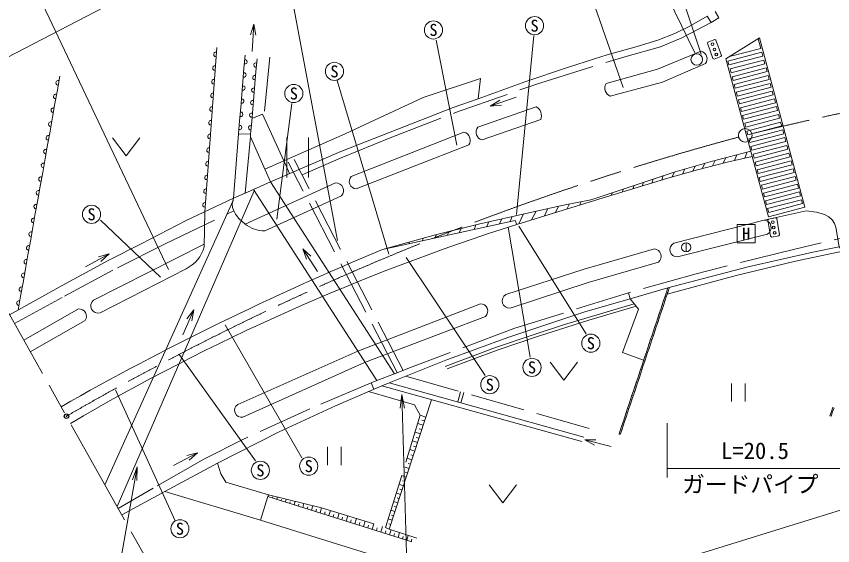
# Model space of a CAD drawing. Units: millimetres, scale not verified. Extents: x 40000 to 680000, y 20000 to 380000.
# Drawn here: x 93498 to 183313, y 244387 to 302676 of the extents above; entities that cross this region are included whole.
import ezdxf
from ezdxf.enums import TextEntityAlignment as Align

# ---------------------------------------------------------------- set-up
doc = ezdxf.new("R2010")
doc.units = ezdxf.units.MM
doc.header["$LTSCALE"] = 1000
doc.header["$PDMODE"] = 32
doc.header["$PDSIZE"] = 500
doc.linetypes.add('CHAIN', pattern=[18.5, 12, -1.5, 3.5, -1.5])
doc.linetypes.add('DASHED', pattern=[7.5, 6, -1.5])
for name, color, linetype, lineweight in [('M-BGD', 7, 'Continuous', 13), ('M-BGD-EXST', 7, 'Continuous', 13), ('M-BMK', 2, 'CHAIN', 13), ('M-BMK-HTXT', 7, 'Continuous', 13), ('M-BMK-SRVR', 3, 'Continuous', 13), ('M-STR-HTXT', 7, 'Continuous', 13), ('M-STR-STR1', 1, 'Continuous', 13), ('M-STR-STRC', 7, 'Continuous', 13), ('M-STR-STRD', 7, 'Continuous', 13)]:
    doc.layers.add(name, color=color, linetype=linetype, lineweight=lineweight)
doc.layers.add('M-OTRS', color=6, linetype='Continuous')
doc.styles.add('ＭＳ ゴシック', font='')
doc.styles.get('ＭＳ ゴシック').set_extended_font_data('MS Gothic')

# ---------------------------------------------------------------- blocks, each defined once
blk = doc.blocks.new('open_arrow')
at = {"color": 0, "linetype": 'Continuous', "lineweight": -2}
blk.add_lwpolyline([(7.5, 1.25), (0, 0), (7.5, -1.25)], dxfattribs=at)

msp = doc.modelspace()

# ---------------------------------------------------------------- linework, layer by layer
at = {"layer": 'M-BGD'}
for p, q in [((169513, 302707), (167507, 301552)), ((169513, 302707), (169929, 301988)), ((170803, 302494), (170388, 303212)), ((119646, 301802), (119265, 300625)), ((119646, 301802), (119443, 298809)), ((119646, 301802), (119864, 300585)), ((169929, 301988), (170803, 302494)), ((167507, 301552), (165937, 300793)), ((164067, 300035), (161790, 299347)), ((165937, 300793), (164067, 300035)), ((115567, 299235), (115457, 297728)), ((161790, 299347), (158508, 298447)), ((118543, 296948), (118662, 298392)), ((158508, 298447), (157123, 297997)), ((115457, 297728), (115347, 296221)), ((119977, 297994), (119860, 296614)), ((157123, 297997), (154132, 297031)), ((118425, 295504), (118543, 296948)), ((119860, 296614), (119743, 295234)), ((154132, 297031), (149553, 295495)), ((98289, 296103), (98019, 294588)), ((115347, 296221), (115237, 294714)), ((118306, 294059), (118425, 295504)), ((144556, 295813), (138245, 293750)), ((144326, 293590), (144556, 295813)), ((149553, 295495), (144326, 293590)), ((115237, 294714), (115126, 293207)), ((119743, 295234), (119626, 293854)), ((98019, 294588), (97749, 293072)), ((118188, 292615), (118306, 294059)), ((119626, 293854), (119509, 292474)), ((138245, 293750), (129660, 289744)), ((145648, 292767), (148473, 293776)), ((97749, 293072), (97479, 291556)), ((115126, 293207), (115016, 291700)), ((145648, 292767), (146677, 293453)), ((145648, 292767), (146879, 292888)), ((118069, 291171), (118188, 292615)), ((119509, 292474), (119392, 291093)), ((119420, 291426), (120580, 291907)), ((122925, 286771), (120580, 291907)), ((150706, 292720), (144260, 290463)), ((97479, 291556), (97209, 290041)), ((115016, 291700), (114906, 290193)), ((117951, 289727), (118069, 291171)), ((119392, 291093), (119275, 289713)), ((144752, 289057), (151198, 291314)), ((114906, 290193), (114796, 288686)), ((97209, 290041), (96939, 288525)), ((119246, 289398), (119275, 289713)), ((129660, 289744), (122925, 286771)), ((142731, 289917), (130352, 285053)), ((96939, 288525), (96669, 287009)), ((114796, 288686), (114685, 287178)), ((130896, 283667), (143276, 288530)), ((96669, 287009), (96398, 285494)), ((114685, 287178), (114575, 285671)), ((122925, 286771), (123063, 286455)), ((114575, 285671), (114465, 284164)), ((123063, 286455), (123551, 285360)), ((96398, 285494), (96128, 283978)), ((96128, 283978), (95858, 282462)), ((114465, 284164), (114354, 282657)), ((128625, 284341), (118662, 279798)), ((95858, 282462), (95588, 280947)), ((114354, 282657), (114244, 281150)), ((120835, 279052), (129281, 282903)), ((95588, 280947), (95318, 279431)), ((95318, 279431), (95048, 277916)), ((175761, 280216), (165848, 277692)), ((166233, 276180), (176146, 278704)), ((95048, 277916), (94778, 276400)), ((114175, 277598), (102002, 271404)), ((125006, 277091), (125912, 276249)), ((125006, 277091), (125409, 275922)), ((125006, 277091), (126642, 274576)), ((94778, 276400), (94508, 274884)), ((103720, 276522), (101092, 275074)), ((103720, 276522), (102524, 276206)), ((103720, 276522), (102813, 275680)), ((94508, 274884), (94238, 273369)), ((102705, 270034), (112173, 274889)), ((94238, 273369), (93968, 271853)), ((161051, 271569), (160849, 272241)), ((164869, 271845), (165027, 272318)), ((165011, 271797), (165169, 272271)), ((165027, 272318), (165185, 272792)), ((165169, 272271), (165027, 272318)), ((165169, 272271), (165358, 272837)), ((93968, 271853), (93698, 270337)), ((164553, 270898), (164711, 271371)), ((164695, 270850), (164853, 271324)), ((164711, 271371), (164869, 271845)), ((164853, 271324), (164711, 271371)), ((164853, 271324), (165011, 271797)), ((165011, 271797), (164869, 271845)), ((100340, 270457), (94315, 267004)), ((113009, 270347), (111815, 267594)), ((113009, 270347), (112256, 269365)), ((113009, 270347), (112807, 269127)), ((164236, 269950), (164395, 270424)), ((164379, 269903), (164537, 270376)), ((164395, 270424), (164553, 270898)), ((164537, 270376), (164395, 270424)), ((164537, 270376), (164695, 270850)), ((164695, 270850), (164553, 270898)), ((163920, 269003), (164078, 269477)), ((164078, 269477), (164236, 269950)), ((164221, 269429), (164078, 269477)), ((164221, 269429), (164379, 269903)), ((164379, 269903), (164236, 269950)), ((101066, 269190), (95029, 265730)), ((163762, 268529), (163920, 269003)), ((163904, 268482), (164062, 268955)), ((164062, 268955), (163920, 269003)), ((164062, 268955), (164221, 269429)), ((163446, 267582), (163604, 268056)), ((163588, 267535), (163746, 268008)), ((163604, 268056), (163762, 268529)), ((163746, 268008), (163604, 268056)), ((163746, 268008), (163904, 268482)), ((163904, 268482), (163762, 268529)), ((163129, 266635), (163288, 267108)), ((163272, 266587), (163430, 267061)), ((163288, 267108), (163446, 267582)), ((163430, 267061), (163288, 267108)), ((163430, 267061), (163588, 267535)), ((163588, 267535), (163446, 267582)), ((162813, 265688), (162971, 266161)), ((162955, 265640), (163114, 266114)), ((162971, 266161), (163129, 266635)), ((163114, 266114), (162971, 266161)), ((163114, 266114), (163272, 266587)), ((163272, 266587), (163129, 266635)), ((162497, 264740), (162655, 265214)), ((162639, 264693), (162797, 265166)), ((162655, 265214), (162813, 265688)), ((162797, 265166), (162655, 265214)), ((162797, 265166), (162955, 265640)), ((162955, 265640), (162813, 265688)), ((162181, 263793), (162339, 264267)), ((162323, 263746), (162481, 264219)), ((162339, 264267), (162497, 264740)), ((162481, 264219), (162339, 264267)), ((162481, 264219), (162639, 264693)), ((162639, 264693), (162497, 264740)), ((161864, 262846), (162023, 263319)), ((162007, 262798), (162165, 263272)), ((162023, 263319), (162181, 263793)), ((162165, 263272), (162023, 263319)), ((162165, 263272), (162323, 263746)), ((162323, 263746), (162181, 263793)), ((132537, 262328), (132847, 261608)), ((161548, 261899), (161706, 262372)), ((161690, 261851), (161849, 262325)), ((161706, 262372), (161864, 262846)), ((161849, 262325), (161706, 262372)), ((161849, 262325), (162007, 262798)), ((162007, 262798), (161864, 262846)), ((161232, 260951), (161390, 261425)), ((161374, 260904), (161532, 261377)), ((161390, 261425), (161548, 261899)), ((161532, 261377), (161390, 261425)), ((161532, 261377), (161690, 261851)), ((161690, 261851), (161548, 261899)), ((160916, 260004), (161074, 260478)), ((161074, 260478), (161232, 260951)), ((161216, 260430), (161074, 260478)), ((161216, 260430), (161374, 260904)), ((161374, 260904), (161232, 260951)), ((160757, 259530), (160916, 260004)), ((160900, 259483), (161058, 259957)), ((161058, 259957), (160916, 260004)), ((161058, 259957), (161216, 260430)), ((183167, 259155), (183316, 259626)), ((183310, 259109), (183459, 259580)), ((137943, 258750), (138558, 258549)), ((160441, 258583), (160599, 259057)), ((160583, 258536), (160742, 259009)), ((160599, 259057), (160757, 259530)), ((160742, 259009), (160599, 259057)), ((160742, 259009), (160900, 259483)), ((160900, 259483), (160757, 259530)), ((183017, 258684), (183167, 259155)), ((183160, 258638), (183017, 258684)), ((183160, 258638), (183310, 259109)), ((183310, 259109), (183167, 259155)), ((138262, 257642), (137661, 257838)), ((138417, 258117), (138113, 258216)), ((160125, 257636), (160283, 258109)), ((160267, 257588), (160425, 258062)), ((160283, 258109), (160441, 258583)), ((160425, 258062), (160283, 258109)), ((160425, 258062), (160583, 258536)), ((160583, 258536), (160441, 258583)), ((137951, 256691), (137365, 256883)), ((138106, 257166), (137810, 257263)), ((159809, 256689), (159967, 257162)), ((159951, 256641), (160109, 257115)), ((159967, 257162), (160125, 257636)), ((160109, 257115), (159967, 257162)), ((160109, 257115), (160267, 257588)), ((160267, 257588), (160125, 257636)), ((137796, 256216), (137506, 256310)), ((156031, 256052), (157268, 256051)), ((156031, 256052), (157122, 255469)), ((156031, 256052), (158940, 255321)), ((159951, 256641), (159809, 256689)), ((137640, 255741), (137070, 255927)), ((137485, 255265), (137203, 255357)), ((113446, 254618), (110796, 253211)), ((113446, 254618), (112246, 254320)), ((113446, 254618), (112527, 253790)), ((137329, 254790), (136774, 254972)), ((137174, 254315), (136900, 254404)), ((137019, 253840), (136479, 254016)), ((136863, 253364), (136597, 253451)), ((136708, 252889), (136183, 253061)), ((136553, 252414), (136294, 252498)), ((136397, 251939), (135888, 252105)), ((136242, 251463), (135991, 251545)), ((136086, 250988), (135592, 251150)), ((135931, 250513), (135688, 250593)), ((121196, 249807), (121251, 249979)), ((121673, 249656), (121705, 249758)), ((122150, 249506), (122224, 249740)), ((135776, 250038), (135297, 250194)), ((122627, 249355), (122669, 249488)), ((123104, 249204), (123197, 249502)), ((123580, 249054), (123632, 249218)), ((124057, 248903), (124171, 249263)), ((124534, 248753), (124596, 248948)), ((125011, 248602), (125144, 249024)), ((135465, 249087), (135001, 249239)), ((135620, 249562), (135385, 249640)), ((125488, 248452), (125559, 248678)), ((125964, 248301), (126117, 248786)), ((126441, 248151), (126523, 248409)), ((126918, 248000), (127090, 248547)), ((127395, 247850), (127482, 248125)), ((127872, 247699), (128047, 248255)), ((128825, 247398), (129003, 247963)), ((135154, 248137), (134706, 248283)), ((135310, 248612), (135081, 248687)), ((136219, 242273), (120351, 247203)), ((128348, 247549), (128437, 247829)), ((129302, 247248), (129392, 247532)), ((129779, 247097), (129960, 247671)), ((130256, 246946), (130347, 247236)), ((130732, 246796), (130917, 247379)), ((131686, 246495), (131873, 247088)), ((134843, 247186), (134410, 247328)), ((134999, 247661), (134778, 247734)), ((131209, 246645), (131302, 246939)), ((132163, 246344), (132257, 246643)), ((132640, 246194), (132830, 246796)), ((133116, 246043), (133212, 246347)), ((133593, 245893), (133786, 246504)), ((134688, 246711), (134475, 246781)), ((134547, 245592), (134720, 246140)), ((134070, 245742), (134164, 246039)), ((135024, 245441), (135109, 245713)), ((135500, 245291), (135670, 245828)), ((135977, 245140), (136061, 245406)), ((136454, 244990), (136620, 245516)), ((136931, 244839), (137013, 245100))]:
    msp.add_line(p, q, dxfattribs=at)
at = {"layer": 'M-BGD', "linetype": 'DASHED'}
for p, q in [((121399, 298191), (120728, 291582)), ((122925, 286771), (120855, 285862)), ((135410, 263439), (123399, 286609)), ((136045, 263684), (124063, 286913)), ((114244, 281150), (114170, 277297)), ((118662, 279798), (117966, 280421)), ((133157, 262567), (132537, 262328)), ((136352, 263057), (156530, 257301)), ((142381, 261337), (142055, 260219)), ((142718, 261241), (142419, 260118)), ((134123, 246401), (134523, 246205))]:
    msp.add_line(p, q, dxfattribs=at)
for points in [[(124944, 285205), (129243, 287091), (134615, 289291), (141834, 292070), (151192, 295369), (160430, 298229), (164370, 299329), (166709, 300308), (169929, 301988)], [(117966, 280421), (117619, 280889), (117411, 281246), (117273, 281612), (117249, 282007), (117407, 282657)], [(93289, 268835), (98813, 271871), (104638, 274996), (109887, 277635), (117411, 281246)], [(175761, 280216), (180402, 281252), (181548, 281117), (182402, 280870), (182906, 280600), (183269, 280266), (183503, 279861), (183661, 279454), (184035, 277300)], [(189338, 279403), (178997, 277016), (168283, 274336), (160849, 272241), (148227, 268301), (137052, 264074), (135111, 263323)], [(132537, 262328), (125788, 259468), (118409, 256082), (114195, 253951), (108536, 250731), (104687, 248498)], [(121231, 249983), (127076, 248551), (134123, 246401), (137943, 258750), (137290, 259898), (132260, 261355)]]:
    msp.add_lwpolyline(points, dxfattribs=at)
at = {"layer": 'M-BGD'}
for points in [[(168842, 298836), (164029, 296871), (158376, 295262)], [(158844, 293890), (164574, 295421), (169311, 297464)], [(121461, 284459), (129217, 287804), (141556, 292637), (144326, 293590)], [(117407, 282657), (117951, 289727), (119275, 289713)], [(121461, 284459), (119246, 289398), (118677, 283203)], [(117407, 282657), (112200, 280176), (107249, 277635), (103691, 275835), (98536, 273047), (92746, 269804)], [(163700, 277083), (155954, 274832), (147363, 272033)], [(161051, 271569), (165185, 272792), (174017, 275084), (181141, 276712), (184035, 277300), (184420, 276814), (179230, 275720), (172691, 274130), (165102, 272070)], [(147823, 270542), (156403, 273365), (164161, 275592)], [(134520, 262324), (140749, 264818), (147558, 267302), (152296, 268902), (156033, 270118), (161051, 271569), (161963, 270422), (160192, 265649), (162516, 264796)], [(144549, 271015), (131062, 265799), (117851, 259923)], [(161478, 271033), (153715, 268695), (150244, 267560), (146232, 266192), (140665, 264130)], [(140883, 263855), (146402, 265922), (150947, 267471), (156487, 269217), (161709, 270743)], [(118423, 258547), (131805, 264547), (145121, 269639)], [(155920, 256347), (134520, 262324), (133714, 261981)], [(115621, 253464), (122408, 256924), (128614, 259785), (133714, 261981), (155732, 255856)], [(139183, 260460), (134523, 246205), (137570, 245204)], [(121174, 249814), (121231, 249983), (116533, 251386), (116013, 252305), (115621, 253464), (109825, 250366)], [(105089, 247782), (109825, 250366), (120351, 247203), (121174, 249814), (137027, 244809)]]:
    msp.add_lwpolyline(points, dxfattribs=at)
for centre, radius, start, end in [((115468, 298485), 256, 75.84346, 275.78643), ((168627, 297996), 867, 322.07819, 75.62842), ((118655, 297666), 247, 252.97962, 97.63672), ((119858, 297309), 239, 70.3105, 279.99136), ((115358, 296978), 256, 75.84344, 275.78872), ((118537, 296221), 247, 252.97962, 97.63672), ((98114, 295352), 260, 70.97774, 268.81821), ((115248, 295471), 256, 75.84332, 275.78657), ((119741, 295929), 239, 70.3105, 279.99136), ((118418, 294777), 247, 252.97947, 97.63687), ((119624, 294549), 239, 70.31255, 279.99177), ((159175, 294769), 939, 148.3161, 249.39026), ((97844, 293837), 260, 70.97591, 268.81785), ((115137, 293964), 256, 75.84219, 275.78753), ((118300, 293333), 247, 252.9808, 97.63574), ((119507, 293169), 239, 70.31071, 279.99361), ((97574, 292321), 260, 70.97736, 268.81679), ((115027, 292457), 256, 75.84332, 275.78657), ((118181, 291889), 247, 252.9808, 97.63574), ((119390, 291789), 239, 70.31071, 279.99361), ((150108, 291721), 1164, 339.51841, 59.08121), ((97304, 290806), 260, 70.97919, 268.81716), ((114917, 290949), 256, 75.84346, 275.78643), ((118063, 290444), 247, 252.9808, 97.63574), ((119272, 290408), 239, 70.3105, 279.99136), ((144952, 289916), 882, 141.68125, 256.91812), ((97034, 289290), 260, 70.97591, 268.81785), ((114807, 289442), 256, 75.84332, 275.78657), ((142535, 289039), 899, 325.46636, 77.42796), ((96764, 287774), 260, 70.97591, 268.81785), ((114696, 287935), 256, 75.84344, 275.78872), ((96494, 286259), 260, 70.97774, 268.81821), ((114586, 286428), 256, 75.84346, 275.78643), ((96224, 284743), 260, 70.97591, 268.81785), ((114476, 284921), 256, 75.84332, 275.78657), ((130957, 284491), 827, 137.11355, 265.78105), ((128651, 283484), 857, 317.32574, 91.69236), ((95954, 283227), 260, 70.97736, 268.81679), ((114365, 283414), 256, 75.84332, 275.78657), ((114255, 281907), 256, 75.84219, 275.78753), ((95684, 281712), 260, 70.97919, 268.81716), ((95414, 280196), 260, 70.97733, 268.81902), ((120844, 282618), 3566, 232.26369, 269.85075), ((175741, 279406), 810, 300.04473, 88.52731), ((95144, 278680), 260, 70.97591, 268.81785), ((166206, 276978), 798, 116.64317, 271.92905), ((94874, 277165), 260, 70.97774, 268.81821), ((110511, 278298), 3793, 295.99172, 344.70141), ((163570, 276226), 866, 312.96951, 81.38171), ((94604, 275649), 260, 70.97589, 268.82007), ((94333, 274133), 260, 70.97591, 268.81785), ((94063, 272618), 260, 70.97919, 268.81716), ((93793, 271102), 260, 70.97733, 268.81902), ((102457, 270772), 779, 125.71783, 288.575), ((147746, 271335), 796, 118.80286, 275.54907), ((100421, 269662), 799, 323.82447, 95.82134), ((144574, 270219), 797, 313.29604, 91.82478), ((118268, 259289), 758, 123.29014, 281.82997)]:
    msp.add_arc(centre, radius, start, end, dxfattribs=at)
at = {"layer": 'M-BGD-EXST'}
for p, q in [((163468, 314662), (168837, 298509)), ((163593, 308034), (168139, 298647)), ((156517, 305709), (160264, 294841)), ((139680, 300052), (141966, 288487)), ((150421, 300558), (148533, 280838)), ((169589, 299839), (170340, 300112)), ((170340, 300112), (170469, 300053)), ((170469, 300053), (171084, 298361)), ((169529, 299711), (169589, 299839)), ((170145, 298019), (169529, 299711)), ((171025, 298233), (170273, 297959)), ((171084, 298361), (171025, 298233)), ((170273, 297959), (170145, 298019)), ((128801, 295620), (134477, 276469)), ((123824, 293060), (122165, 280331)), ((104081, 289300), (105581, 287300)), ((105581, 287300), (107081, 289300)), ((102744, 280232), (109369, 273938)), ((176175, 280225), (176256, 280340)), ((176487, 278452), (176175, 280225)), ((176256, 280340), (177044, 280479)), ((177044, 280479), (177160, 280398)), ((177160, 280398), (177472, 278626)), ((150034, 265133), (147598, 279469)), ((148797, 279559), (156209, 267709)), ((176603, 278371), (176487, 278452)), ((177391, 278510), (176603, 278371)), ((177472, 278626), (177391, 278510)), ((167193, 277736), (167193, 276736)), ((136391, 276112), (145091, 263127)), ((116465, 268704), (124917, 254063)), ((119803, 253725), (111444, 265392)), ((152236, 264602), (153736, 262602)), ((153736, 262602), (155236, 264602)), ((104403, 261536), (110968, 247106)), ((172194, 262259), (172194, 260259)), ((173694, 262259), (173694, 260259)), ((127730, 255264), (127730, 253264)), ((129230, 255264), (129230, 253264)), ((145515, 251090), (147015, 249090)), ((147015, 249090), (148515, 251090))]:
    msp.add_line(p, q, dxfattribs=at)
msp.add_lwpolyline([(172799, 277749), (174799, 277749), (174799, 279749), (172799, 279749)], close=True, dxfattribs=at)
for centre, radius in [((139388, 301177), 1000), ((150513, 301644), 1000), ((170101, 299600), 149), ((170307, 299036), 150), ((168361, 297920), 637), ((170512, 298472), 150), ((128498, 296611), 1000), ((124025, 294177), 1000), ((101773, 280873), 1000), ((176719, 280016), 149), ((176824, 279425), 150), ((176928, 278834), 150), ((167193, 277236), 500), ((156703, 266682), 1000), ((150229, 264016), 1000), ((145589, 262112), 1000), ((120349, 252680), 1000), ((125670, 253145), 1000), ((111495, 246251), 1000)]:
    msp.add_circle(centre, radius, dxfattribs=at)
at = {"layer": 'M-BMK'}
msp.add_line((81453, 289967), (116246, 227890), dxfattribs=at)
for centre, radius, start, end in [((258649, -52504), 352466, 87.73703, 103.8258), ((252238, -5721), 305559, 105.03609, 120.09709)]:
    msp.add_arc(centre, radius, start, end, dxfattribs=at)
at = {"layer": 'M-BMK-HTXT'}
for p, q in [((165102, 257879), (165102, 251879)), ((165102, 252879), (184420, 252879))]:
    msp.add_line(p, q, dxfattribs=at)
at = {"layer": 'M-BMK-SRVR'}
msp.add_circle((173692, 289570), 750, dxfattribs=at)
at = {"layer": 'M-OTRS'}
msp.add_point((99010, 258642), dxfattribs=at)
msp.add_point((99010, 258642), dxfattribs=at)
at = {"layer": 'M-STR-HTXT'}
for p, q in [((166144, 336529), (84636, 294052)), ((123260, 284934), (123260, 289318)), ((125660, 284934), (125660, 289318)), ((125123, 230051), (185576, 248727))]:
    msp.add_line(p, q, dxfattribs=at)
for points in [[(146431, 319039), (123584, 306009), (128850, 277986)], [(135920, 261035), (137541, 206137), (176532, 206137)], [(106782, 253073), (99154, 209810), (63086, 209810)]]:
    msp.add_lwpolyline(points, dxfattribs=at)
at = {"layer": 'M-STR-STR1'}
for p, q in [((119578, 283609), (121461, 284459)), ((135111, 263323), (121461, 284459)), ((119677, 283457), (104580, 248690)), ((118677, 283203), (117407, 282657)), ((118677, 283203), (119578, 283609)), ((133157, 262567), (119578, 283609)), ((103237, 251087), (117339, 282378)), ((135111, 263323), (133157, 262567))]:
    msp.add_line(p, q, dxfattribs=at)
at = {"layer": 'M-STR-STRC'}
for p, q in [((110238, 274788), (94426, 308162)), ((175251, 300294), (171568, 297998)), ((175404, 299148), (175118, 300211)), ((180262, 281664), (175251, 300294)), ((175404, 299148), (171969, 298248)), ((171793, 297737), (175521, 298713)), ((175634, 298294), (171906, 297317)), ((175521, 298713), (175634, 298294)), ((176244, 280612), (171568, 297998)), ((171793, 297737), (171906, 297317)), ((172023, 296882), (175751, 297859)), ((175864, 297439), (172136, 296463)), ((175751, 297859), (175864, 297439)), ((172023, 296882), (172136, 296463)), ((172253, 296028), (175981, 297005)), ((176094, 296585), (172366, 295608)), ((175981, 297005), (176094, 296585)), ((172253, 296028), (172366, 295608)), ((172483, 295174), (176210, 296150)), ((176323, 295730), (172596, 294754)), ((176210, 296150), (176323, 295730)), ((172483, 295174), (172596, 294754)), ((172713, 294319), (176440, 295296)), ((176553, 294876), (172826, 293899)), ((176440, 295296), (176553, 294876)), ((172713, 294319), (172826, 293899)), ((172942, 293465), (176670, 294442)), ((176783, 294022), (173055, 293045)), ((176670, 294442), (176783, 294022)), ((172942, 293465), (173055, 293045)), ((173172, 292611), (176900, 293587)), ((177013, 293167), (173285, 292191)), ((176900, 293587), (177013, 293167)), ((173172, 292611), (173285, 292191)), ((173402, 291756), (177130, 292733)), ((177242, 292313), (173515, 291336)), ((177130, 292733), (177242, 292313)), ((173402, 291756), (173515, 291336)), ((173632, 290902), (177359, 291878)), ((177472, 291459), (173745, 290482)), ((173862, 290047), (177589, 291024)), ((177359, 291878), (177472, 291459)), ((177589, 291024), (177702, 290604)), ((173632, 290902), (173745, 290482)), ((177702, 290604), (173974, 289628)), ((174091, 289193), (177819, 290170)), ((177819, 290170), (177932, 289750)), ((173862, 290047), (173974, 289628)), ((177932, 289750), (174204, 288773)), ((174321, 288339), (178049, 289315)), ((178049, 289315), (178162, 288896)), ((174091, 289193), (174204, 288773)), ((174321, 288339), (174434, 287919)), ((178162, 288896), (174434, 287919)), ((174551, 287484), (178279, 288461)), ((178279, 288461), (178391, 288041)), ((172775, 287435), (172497, 286806)), ((173895, 287736), (173633, 287063)), ((174551, 287484), (174664, 287065)), ((178391, 288041), (174664, 287065)), ((174781, 286630), (178508, 287607)), ((178508, 287607), (178621, 287187)), ((170368, 286789), (170075, 286199)), ((171575, 287113), (171249, 286507)), ((174781, 286630), (174894, 286210)), ((178621, 287187), (174894, 286210)), ((175010, 285776), (178738, 286752)), ((178738, 286752), (178851, 286333)), ((167064, 285869), (166801, 285309)), ((168169, 286178), (167932, 285628)), ((169255, 286481), (168952, 285905)), ((175010, 285776), (175123, 285356)), ((178851, 286333), (175123, 285356)), ((175240, 284921), (178968, 285898)), ((178968, 285898), (179081, 285478)), ((163562, 284760), (163419, 284315)), ((164679, 285133), (164502, 284646)), ((165910, 285544), (165659, 284988)), ((175240, 284921), (175353, 284502)), ((179081, 285478), (175353, 284502)), ((175470, 284067), (179198, 285044)), ((179198, 285044), (179311, 284624)), ((161474, 284063), (161315, 283672)), ((162487, 284401), (162357, 283991)), ((175470, 284067), (175583, 283647)), ((179311, 284624), (175583, 283647)), ((175700, 283213), (179427, 284189)), ((179427, 284189), (179540, 283770)), ((159084, 283265), (158926, 282943)), ((160295, 283669), (160137, 283313)), ((175700, 283213), (175813, 282793)), ((179540, 283770), (175813, 282793)), ((175930, 282358), (179657, 283335)), ((179657, 283335), (179770, 282915)), ((155646, 282255), (155471, 281881)), ((175930, 282358), (176043, 281939)), ((179770, 282915), (176043, 281939)), ((176159, 281504), (179887, 282481)), ((180000, 282061), (176272, 281084)), ((179887, 282481), (180000, 282061)), ((150707, 281230), (150177, 280249)), ((151990, 281510), (151619, 280694)), ((153135, 281760), (152828, 281067)), ((154372, 282011), (154076, 281451)), ((176159, 281504), (176272, 281084)), ((176244, 280612), (180262, 281664)), ((146921, 280372), (146672, 279830)), ((148051, 280630), (147823, 280083)), ((149292, 280915), (148788, 279821)), ((144062, 279713), (143853, 279209)), ((145484, 280043), (145251, 279517)), ((139742, 278657), (139555, 278262)), ((141109, 278991), (140886, 278555)), ((142444, 279318), (142226, 278850)), ((136761, 277829), (136670, 277626)), ((138308, 278264), (138153, 277953))]:
    msp.add_line(p, q, dxfattribs=at)
for points in [[(174299, 287845), (170089, 286714), (165966, 285562), (157626, 282778), (156702, 282457), (153690, 281881), (149888, 281051), (144333, 279779), (139460, 278588), (133767, 276987)], [(148558, 279750), (157593, 282536), (165177, 284852), (168445, 285772), (171714, 286629), (174459, 287250)]]:
    msp.add_lwpolyline(points, dxfattribs=at)
at = {"layer": 'M-STR-STRD'}
msp.add_lwpolyline([(148558, 279750), (148388, 280208), (133767, 276987)], dxfattribs=at)
for centre, radius, start, end in [((221679, 49712), 241380, 107.63359, 120.42442), ((257290, -20293), 321921, 112.56347, 119.57264)]:
    msp.add_arc(centre, radius, start, end, dxfattribs=at)

# ---------------------------------------------------------------- block references
at = {"layer": 'M-STR-HTXT', "xscale": 200, "yscale": 200}
for p, rotation in [((135920, 261035), 271.7), ((106782, 253073), 260)]:
    msp.add_blockref('open_arrow', p, dxfattribs=dict(at, rotation=rotation))

# ---------------------------------------------------------------- texts
at = {"layer": 'M-BGD-EXST', "style": 'ＭＳ ゴシック'}
for s, p in [('S', (139388, 301177)), ('S', (150513, 301644)), ('S', (128498, 296611)), ('S', (124025, 294177)), ('S', (101773, 280873)), ('H', (173799, 278749)), ('S', (156703, 266682)), ('S', (150229, 264016)), ('S', (145589, 262112)), ('S', (120349, 252680)), ('S', (125670, 253145)), ('S', (111495, 246251))]:
    msp.add_text(s, height=1320, dxfattribs=at).set_placement(p, align=Align.MIDDLE_CENTER)
at = {"layer": 'M-BMK-HTXT', "style": 'ＭＳ ゴシック'}
msp.add_text('L=20.5', height=1833, dxfattribs=at).set_placement((174761, 253379), align=Align.BOTTOM_CENTER)
at = {"layer": 'M-STR-HTXT', "style": 'ＭＳ ゴシック'}
msp.add_text('ガードパイプ', height=1833, dxfattribs=at).set_placement((174248, 251147), align=Align.MIDDLE_CENTER)

doc.saveas('drawing.dxf')
